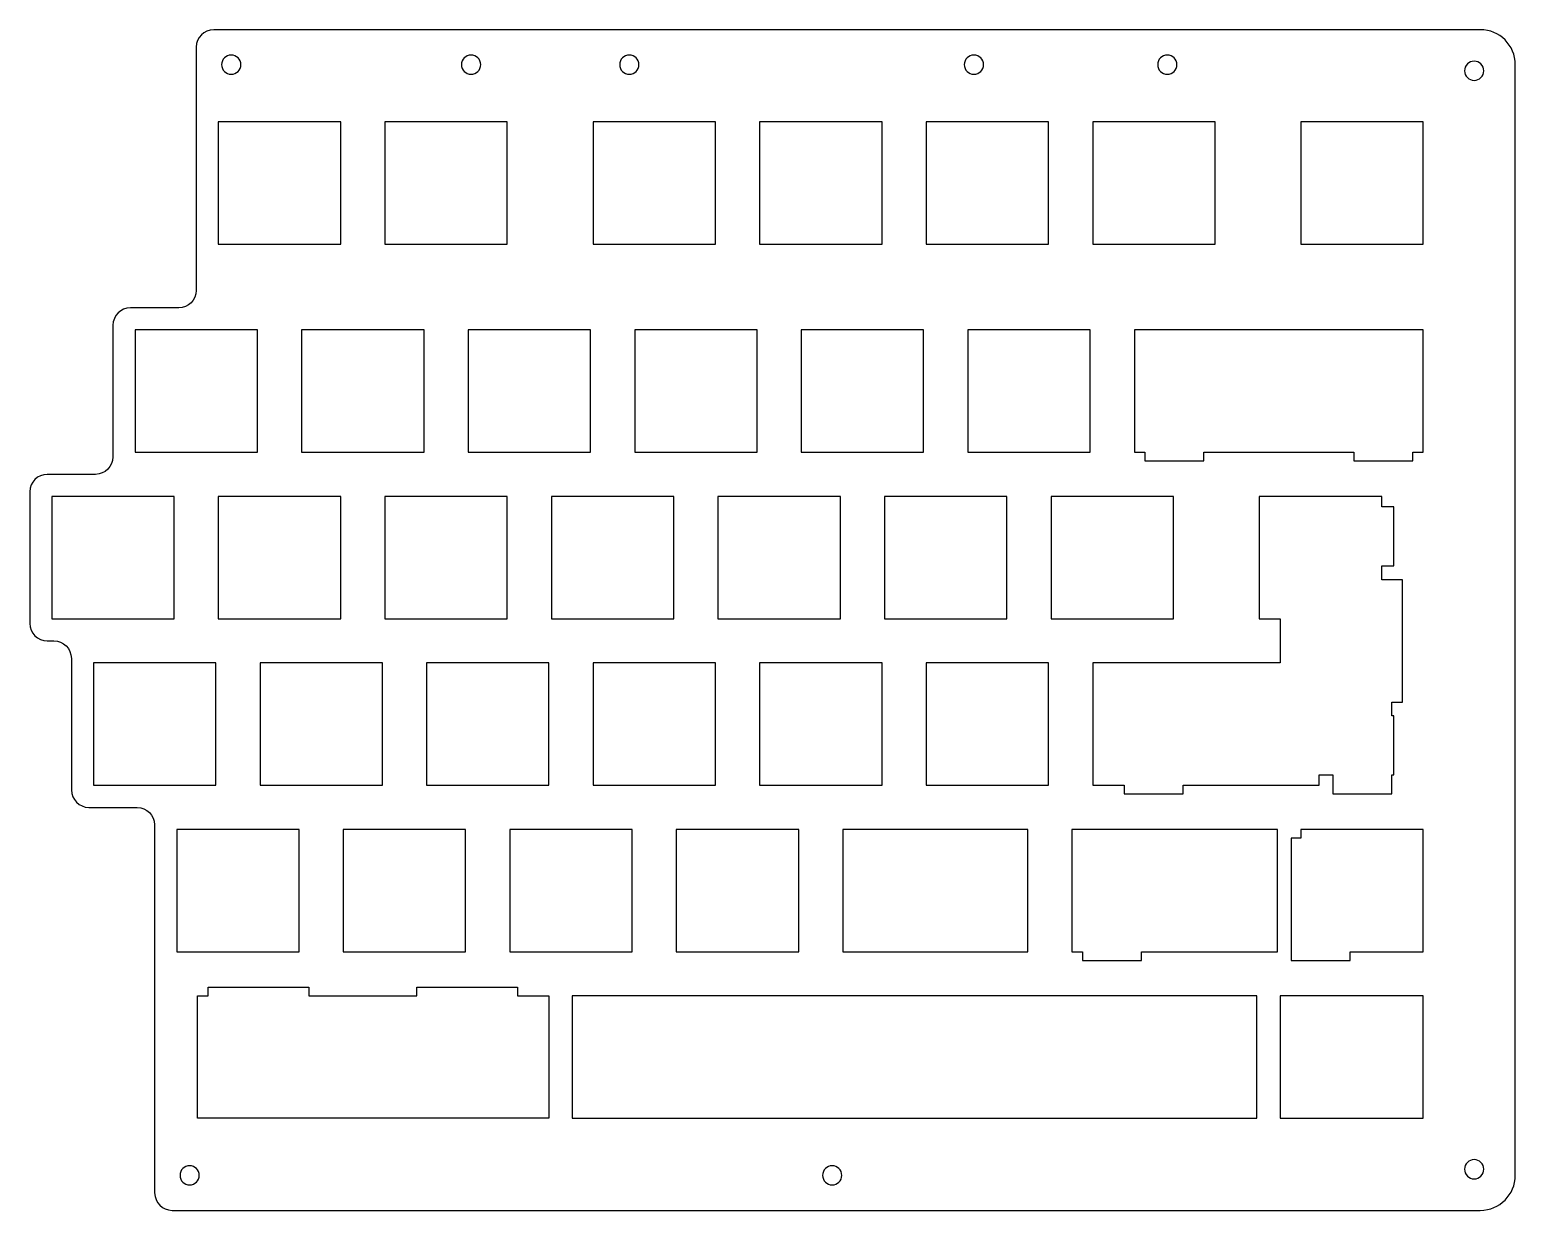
# Model space of a CAD drawing. Header units: inches. Extents: x 65 to 235, y -218 to -83.
import ezdxf

# ---------------------------------------------------------------- set-up
doc = ezdxf.new("R2010")
doc.units = ezdxf.units.IN
doc.header["$MEASUREMENT"] = 0
doc.layers.add('Layer 1', color=7, linetype='Continuous')

# ---------------------------------------------------------------- blocks, each defined once
blk = doc.blocks.new('block 2')
at = {"layer": 'Layer 1', "color": 7, "lineweight": 25, "true_color": 0xffffff}
blk.add_lwpolyline([(86.62, -107.27), (100.62, -107.27), (100.62, -93.27), (86.62, -93.27), (86.62, -107.27)], dxfattribs=at)
blk = doc.blocks.new('block 3')
at = {"layer": 'Layer 1', "color": 7, "lineweight": 25, "true_color": 0xffffff}
blk.add_lwpolyline([(105.67, -107.27), (119.67, -107.27), (119.67, -93.27), (105.67, -93.27), (105.67, -107.27)], dxfattribs=at)
blk = doc.blocks.new('block 4')
at = {"layer": 'Layer 1', "color": 7, "lineweight": 25, "true_color": 0xffffff}
blk.add_lwpolyline([(129.49, -107.27), (143.49, -107.27), (143.49, -93.27), (129.49, -93.27), (129.49, -107.27)], dxfattribs=at)
blk = doc.blocks.new('block 5')
at = {"layer": 'Layer 1', "color": 7, "lineweight": 25, "true_color": 0xffffff}
blk.add_lwpolyline([(148.54, -107.27), (162.54, -107.27), (162.54, -93.27), (148.54, -93.27), (148.54, -107.27)], dxfattribs=at)
blk = doc.blocks.new('block 6')
at = {"layer": 'Layer 1', "color": 7, "lineweight": 25, "true_color": 0xffffff}
blk.add_lwpolyline([(167.59, -107.27), (181.59, -107.27), (181.59, -93.27), (167.59, -93.27), (167.59, -107.27)], dxfattribs=at)
blk = doc.blocks.new('block 7')
at = {"layer": 'Layer 1', "color": 7, "lineweight": 25, "true_color": 0xffffff}
blk.add_lwpolyline([(186.64, -107.27), (200.64, -107.27), (200.64, -93.27), (186.64, -93.27), (186.64, -107.27)], dxfattribs=at)
blk = doc.blocks.new('block 8')
at = {"layer": 'Layer 1', "color": 7, "lineweight": 25, "true_color": 0xffffff}
blk.add_lwpolyline([(210.45, -107.27), (224.45, -107.27), (224.45, -93.27), (210.45, -93.27), (210.45, -107.27)], dxfattribs=at)
blk = doc.blocks.new('block 9')
at = {"layer": 'Layer 1', "color": 7, "lineweight": 25, "true_color": 0xffffff}
blk.add_lwpolyline([(77.1, -131.08), (91.1, -131.08), (91.1, -117.08), (77.1, -117.08), (77.1, -131.08)], dxfattribs=at)
blk = doc.blocks.new('block 10')
at = {"layer": 'Layer 1', "color": 7, "lineweight": 25, "true_color": 0xffffff}
blk.add_lwpolyline([(96.15, -131.08), (110.15, -131.08), (110.15, -117.08), (96.15, -117.08), (96.15, -131.08)], dxfattribs=at)
blk = doc.blocks.new('block 11')
at = {"layer": 'Layer 1', "color": 7, "lineweight": 25, "true_color": 0xffffff}
blk.add_lwpolyline([(115.2, -131.08), (129.2, -131.08), (129.2, -117.08), (115.2, -117.08), (115.2, -131.08)], dxfattribs=at)
blk = doc.blocks.new('block 12')
at = {"layer": 'Layer 1', "color": 7, "lineweight": 25, "true_color": 0xffffff}
blk.add_lwpolyline([(134.25, -131.08), (148.25, -131.08), (148.25, -117.08), (134.25, -117.08), (134.25, -131.08)], dxfattribs=at)
blk = doc.blocks.new('block 13')
at = {"layer": 'Layer 1', "color": 7, "lineweight": 25, "true_color": 0xffffff}
blk.add_lwpolyline([(153.3, -131.08), (167.3, -131.08), (167.3, -117.08), (153.3, -117.08), (153.3, -131.08)], dxfattribs=at)
blk = doc.blocks.new('block 14')
at = {"layer": 'Layer 1', "color": 7, "lineweight": 25, "true_color": 0xffffff}
blk.add_lwpolyline([(172.35, -131.08), (186.35, -131.08), (186.35, -117.08), (172.35, -117.08), (172.35, -131.08)], dxfattribs=at)
blk = doc.blocks.new('block 15')
at = {"layer": 'Layer 1', "color": 7, "lineweight": 25, "true_color": 0xffffff}
blk.add_lwpolyline([(67.57, -150.13), (81.57, -150.13), (81.57, -136.13), (67.57, -136.13), (67.57, -150.13)], dxfattribs=at)
blk = doc.blocks.new('block 16')
at = {"layer": 'Layer 1', "color": 7, "lineweight": 25, "true_color": 0xffffff}
blk.add_lwpolyline([(86.62, -150.13), (100.62, -150.13), (100.62, -136.13), (86.62, -136.13), (86.62, -150.13)], dxfattribs=at)
blk = doc.blocks.new('block 17')
at = {"layer": 'Layer 1', "color": 7, "lineweight": 25, "true_color": 0xffffff}
blk.add_lwpolyline([(105.67, -150.13), (119.67, -150.13), (119.67, -136.13), (105.67, -136.13), (105.67, -150.13)], dxfattribs=at)
blk = doc.blocks.new('block 18')
at = {"layer": 'Layer 1', "color": 7, "lineweight": 25, "true_color": 0xffffff}
blk.add_lwpolyline([(124.72, -150.13), (138.72, -150.13), (138.72, -136.13), (124.72, -136.13), (124.72, -150.13)], dxfattribs=at)
blk = doc.blocks.new('block 19')
at = {"layer": 'Layer 1', "color": 7, "lineweight": 25, "true_color": 0xffffff}
blk.add_lwpolyline([(143.77, -150.13), (157.77, -150.13), (157.77, -136.13), (143.77, -136.13), (143.77, -150.13)], dxfattribs=at)
blk = doc.blocks.new('block 20')
at = {"layer": 'Layer 1', "color": 7, "lineweight": 25, "true_color": 0xffffff}
blk.add_lwpolyline([(162.82, -150.13), (176.82, -150.13), (176.82, -136.13), (162.82, -136.13), (162.82, -150.13)], dxfattribs=at)
blk = doc.blocks.new('block 21')
at = {"layer": 'Layer 1', "color": 7, "lineweight": 25, "true_color": 0xffffff}
blk.add_lwpolyline([(181.87, -150.13), (195.87, -150.13), (195.87, -136.13), (181.87, -136.13), (181.87, -150.13)], dxfattribs=at)
blk = doc.blocks.new('block 22')
at = {"layer": 'Layer 1', "color": 7, "lineweight": 25, "true_color": 0xffffff}
blk.add_lwpolyline([(72.34, -169.18), (86.34, -169.18), (86.34, -155.18), (72.34, -155.18), (72.34, -169.18)], dxfattribs=at)
blk = doc.blocks.new('block 23')
at = {"layer": 'Layer 1', "color": 7, "lineweight": 25, "true_color": 0xffffff}
blk.add_lwpolyline([(91.39, -169.18), (105.39, -169.18), (105.39, -155.18), (91.39, -155.18), (91.39, -169.18)], dxfattribs=at)
blk = doc.blocks.new('block 24')
at = {"layer": 'Layer 1', "color": 7, "lineweight": 25, "true_color": 0xffffff}
blk.add_lwpolyline([(110.44, -169.18), (124.44, -169.18), (124.44, -155.18), (110.44, -155.18), (110.44, -169.18)], dxfattribs=at)
blk = doc.blocks.new('block 25')
at = {"layer": 'Layer 1', "color": 7, "lineweight": 25, "true_color": 0xffffff}
blk.add_lwpolyline([(129.49, -169.18), (143.49, -169.18), (143.49, -155.18), (129.49, -155.18), (129.49, -169.18)], dxfattribs=at)
blk = doc.blocks.new('block 26')
at = {"layer": 'Layer 1', "color": 7, "lineweight": 25, "true_color": 0xffffff}
blk.add_lwpolyline([(148.54, -169.18), (162.54, -169.18), (162.54, -155.18), (148.54, -155.18), (148.54, -169.18)], dxfattribs=at)
blk = doc.blocks.new('block 27')
at = {"layer": 'Layer 1', "color": 7, "lineweight": 25, "true_color": 0xffffff}
blk.add_lwpolyline([(167.59, -169.18), (181.59, -169.18), (181.59, -155.18), (167.59, -155.18), (167.59, -169.18)], dxfattribs=at)
blk = doc.blocks.new('block 28')
at = {"layer": 'Layer 1', "color": 7, "lineweight": 25, "true_color": 0xffffff}
blk.add_lwpolyline([(81.86, -188.23), (95.86, -188.23), (95.86, -174.23), (81.86, -174.23), (81.86, -188.23)], dxfattribs=at)
blk = doc.blocks.new('block 29')
at = {"layer": 'Layer 1', "color": 7, "lineweight": 25, "true_color": 0xffffff}
blk.add_lwpolyline([(100.91, -188.23), (114.91, -188.23), (114.91, -174.23), (100.91, -174.23), (100.91, -188.23)], dxfattribs=at)
blk = doc.blocks.new('block 30')
at = {"layer": 'Layer 1', "color": 7, "lineweight": 25, "true_color": 0xffffff}
blk.add_lwpolyline([(119.96, -188.23), (133.96, -188.23), (133.96, -174.23), (119.96, -174.23), (119.96, -188.23)], dxfattribs=at)
blk = doc.blocks.new('block 31')
at = {"layer": 'Layer 1', "color": 7, "lineweight": 25, "true_color": 0xffffff}
blk.add_lwpolyline([(139.01, -188.23), (153.01, -188.23), (153.01, -174.23), (139.01, -174.23), (139.01, -188.23)], dxfattribs=at)
blk = doc.blocks.new('block 32')
at = {"layer": 'Layer 1', "color": 7, "lineweight": 25, "true_color": 0xffffff}
for points in [[(198.25, -174.23), (193.78, -174.23), (191.4, -174.23), (184.25, -174.23), (184.25, -188.23), (185.47, -188.23), (185.47, -189.23), (192.22, -189.23), (192.22, -188.23), (193.78, -188.23), (198.25, -188.23), (205.4, -188.23), (207.78, -188.23), (207.78, -174.23), (205.4, -174.23), (198.25, -174.23)], [(210.45, -174.23), (210.45, -175.23), (209.34, -175.23), (209.34, -189.23), (216.09, -189.23), (216.09, -188.23), (224.45, -188.23), (224.45, -174.23), (210.45, -174.23)]]:
    blk.add_lwpolyline(points, dxfattribs=at)

msp = doc.modelspace()

# ---------------------------------------------------------------- linework, layer by layer
at = {"layer": 'Layer 1', "color": 7, "lineweight": 25, "true_color": 0xffffff}
for points in [[(214.92, -117.08), (210.45, -117.08), (205.4, -117.08), (200.92, -117.08), (191.4, -117.08), (191.4, -131.08), (192.61, -131.08), (192.61, -132.08), (199.36, -132.08), (199.36, -131.08), (200.92, -131.08), (205.4, -131.08), (210.45, -131.08), (214.92, -131.08), (216.49, -131.08), (216.49, -132.08), (223.24, -132.08), (223.24, -131.08), (224.45, -131.08), (224.45, -117.08), (214.92, -117.08)], [(222.07, -159.66), (222.07, -145.66), (219.69, -145.66), (219.69, -144.09), (221.07, -144.09), (221.07, -137.34), (219.69, -137.34), (219.69, -136.13), (205.69, -136.13), (205.69, -150.13), (208.07, -150.13), (208.07, -155.18), (200.64, -155.18), (198.54, -155.18), (186.64, -155.18), (186.64, -169.18), (190.23, -169.18), (190.23, -170.18), (196.98, -170.18), (196.98, -169.18), (198.54, -169.18), (200.64, -169.18), (212.54, -169.18), (212.54, -167.97), (214.1, -167.97), (214.1, -170.18), (220.85, -170.18), (220.85, -167.97), (221.07, -167.97), (221.07, -161.22), (220.85, -161.22), (220.85, -159.66), (222.07, -159.66)], [(172.06, -174.23), (165.2, -174.23), (158.06, -174.23), (158.06, -188.23), (165.2, -188.23), (172.06, -188.23), (179.2, -188.23), (179.2, -174.23), (172.06, -174.23)], [(124.44, -207.28), (93.77, -207.28), (84.24, -207.28), (84.24, -193.28), (85.45, -193.28), (85.45, -192.28), (90.22, -192.28), (92.2, -192.28), (96.97, -192.28), (96.97, -193.28), (98.24, -193.28), (98.53, -193.28), (107.77, -193.28), (109.33, -193.28), (109.33, -192.28), (114.09, -192.28), (116.08, -192.28), (120.84, -192.28), (120.84, -193.28), (124.44, -193.28), (124.44, -207.28)], [(127.1, -193.28), (127.1, -207.28), (205.4, -207.28), (205.4, -193.28), (127.1, -193.28)], [(222.07, -193.28), (210.45, -193.28), (208.07, -193.28), (208.07, -207.28), (210.45, -207.28), (222.07, -207.28), (224.45, -207.28), (224.45, -193.28), (222.07, -193.28)]]:
    msp.add_lwpolyline(points, dxfattribs=at)
at = {"layer": 'Layer 1', "color": 195, "lineweight": 25, "true_color": 0x794d9e}
for points, knots in [([(79.34, -215.81), (79.34, -215.81), (79.34, -173.71), (79.34, -173.71), (79.34, -172.6), (78.44, -171.71), (77.34, -171.71), (77.34, -171.71), (71.81, -171.71), (71.81, -171.71), (70.71, -171.71), (69.81, -170.81), (69.81, -169.71), (69.81, -169.71), (69.81, -154.66), (69.81, -154.66), (69.81, -153.55), (68.91, -152.66), (67.81, -152.66), (67.81, -152.66), (67.05, -152.66), (67.05, -152.66), (65.94, -152.66), (65.05, -151.76), (65.05, -150.66), (65.05, -150.66), (65.05, -135.61), (65.05, -135.61), (65.05, -134.5), (65.94, -133.61), (67.05, -133.61), (67.05, -133.61), (72.57, -133.61), (72.57, -133.61), (73.68, -133.61), (74.57, -132.71), (74.57, -131.61), (74.57, -131.61), (74.57, -116.56), (74.57, -116.56), (74.57, -115.45), (75.47, -114.56), (76.57, -114.56), (76.57, -114.56), (82.1, -114.56), (82.1, -114.56), (83.2, -114.56), (84.1, -113.66), (84.1, -112.56), (84.1, -112.56), (84.1, -84.74), (84.1, -84.74), (84.1, -83.64), (84.99, -82.74), (86.1, -82.74), (86.1, -82.74), (230.97, -82.74), (230.97, -82.74), (233.18, -82.74), (234.97, -84.53), (234.97, -86.74), (234.97, -86.74), (234.97, -213.81), (234.97, -213.81), (234.97, -216.01), (233.18, -217.81), (230.97, -217.81), (230.97, -217.81), (81.34, -217.81), (81.34, -217.81), (80.23, -217.81), (79.34, -216.91), (79.34, -215.81)], [0, 0, 0, 0, 1, 1, 1, 2, 2, 2, 3, 3, 3, 4, 4, 4, 5, 5, 5, 6, 6, 6, 7, 7, 7, 8, 8, 8, 9, 9, 9, 10, 10, 10, 11, 11, 11, 12, 12, 12, 13, 13, 13, 14, 14, 14, 15, 15, 15, 16, 16, 16, 17, 17, 17, 18, 18, 18, 19, 19, 19, 20, 20, 20, 21, 21, 21, 22, 22, 22, 23, 23, 23, 24, 24, 24, 24]), ([(89.2, -86.74), (89.2, -87.35), (88.71, -87.84), (88.1, -87.84), (87.49, -87.84), (87, -87.35), (87, -86.74), (87, -86.14), (87.49, -85.64), (88.1, -85.64), (88.71, -85.64), (89.2, -86.14), (89.2, -86.74)], [0, 0, 0, 0, 1, 1, 1, 2, 2, 2, 3, 3, 3, 4, 4, 4, 4]), ([(116.63, -86.74), (116.63, -87.35), (116.14, -87.84), (115.53, -87.84), (114.92, -87.84), (114.43, -87.35), (114.43, -86.74), (114.43, -86.14), (114.92, -85.64), (115.53, -85.64), (116.14, -85.64), (116.63, -86.14), (116.63, -86.74)], [0, 0, 0, 0, 1, 1, 1, 2, 2, 2, 3, 3, 3, 4, 4, 4, 4]), ([(134.73, -86.74), (134.73, -87.35), (134.24, -87.84), (133.63, -87.84), (133.02, -87.84), (132.53, -87.35), (132.53, -86.74), (132.53, -86.14), (133.02, -85.64), (133.63, -85.64), (134.24, -85.64), (134.73, -86.14), (134.73, -86.74)], [0, 0, 0, 0, 1, 1, 1, 2, 2, 2, 3, 3, 3, 4, 4, 4, 4]), ([(174.15, -86.74), (174.15, -87.35), (173.66, -87.84), (173.05, -87.84), (172.44, -87.84), (171.95, -87.35), (171.95, -86.74), (171.95, -86.14), (172.44, -85.64), (173.05, -85.64), (173.66, -85.64), (174.15, -86.14), (174.15, -86.74)], [0, 0, 0, 0, 1, 1, 1, 2, 2, 2, 3, 3, 3, 4, 4, 4, 4]), ([(196.27, -86.74), (196.27, -87.35), (195.78, -87.84), (195.17, -87.84), (194.56, -87.84), (194.07, -87.35), (194.07, -86.74), (194.07, -86.14), (194.56, -85.64), (195.17, -85.64), (195.78, -85.64), (196.27, -86.14), (196.27, -86.74)], [0, 0, 0, 0, 1, 1, 1, 2, 2, 2, 3, 3, 3, 4, 4, 4, 4]), ([(231.37, -87.44), (231.37, -88.05), (230.88, -88.54), (230.27, -88.54), (229.66, -88.54), (229.17, -88.05), (229.17, -87.44), (229.17, -86.84), (229.66, -86.34), (230.27, -86.34), (230.88, -86.34), (231.37, -86.84), (231.37, -87.44)], [0, 0, 0, 0, 1, 1, 1, 2, 2, 2, 3, 3, 3, 4, 4, 4, 4]), ([(231.37, -213.11), (231.37, -213.71), (230.88, -214.21), (230.27, -214.21), (229.66, -214.21), (229.17, -213.71), (229.17, -213.11), (229.17, -212.5), (229.66, -212.01), (230.27, -212.01), (230.88, -212.01), (231.37, -212.5), (231.37, -213.11)], [0, 0, 0, 0, 1, 1, 1, 2, 2, 2, 3, 3, 3, 4, 4, 4, 4]), ([(84.44, -213.81), (84.44, -214.41), (83.94, -214.91), (83.34, -214.91), (82.73, -214.91), (82.24, -214.41), (82.24, -213.81), (82.24, -213.2), (82.73, -212.71), (83.34, -212.71), (83.94, -212.71), (84.44, -213.2), (84.44, -213.81)], [0, 0, 0, 0, 1, 1, 1, 2, 2, 2, 3, 3, 3, 4, 4, 4, 4]), ([(157.94, -213.81), (157.94, -214.41), (157.44, -214.91), (156.84, -214.91), (156.23, -214.91), (155.74, -214.41), (155.74, -213.81), (155.74, -213.2), (156.23, -212.71), (156.84, -212.71), (157.44, -212.71), (157.94, -213.2), (157.94, -213.81)], [0, 0, 0, 0, 1, 1, 1, 2, 2, 2, 3, 3, 3, 4, 4, 4, 4])]:
    msp.add_open_spline(points, degree=3, knots=knots, dxfattribs=at)

# ---------------------------------------------------------------- block references
at = {"layer": 'Layer 1'}
for name in ['block 2', 'block 3', 'block 4', 'block 5', 'block 6', 'block 7', 'block 8', 'block 9', 'block 10', 'block 11', 'block 12', 'block 13', 'block 14', 'block 15', 'block 16', 'block 17', 'block 18', 'block 19', 'block 20', 'block 21', 'block 22', 'block 23', 'block 24', 'block 25', 'block 26', 'block 27', 'block 28', 'block 29', 'block 30', 'block 31', 'block 32']:
    msp.add_blockref(name, (0, 0), dxfattribs=at)

doc.saveas('drawing.dxf')
